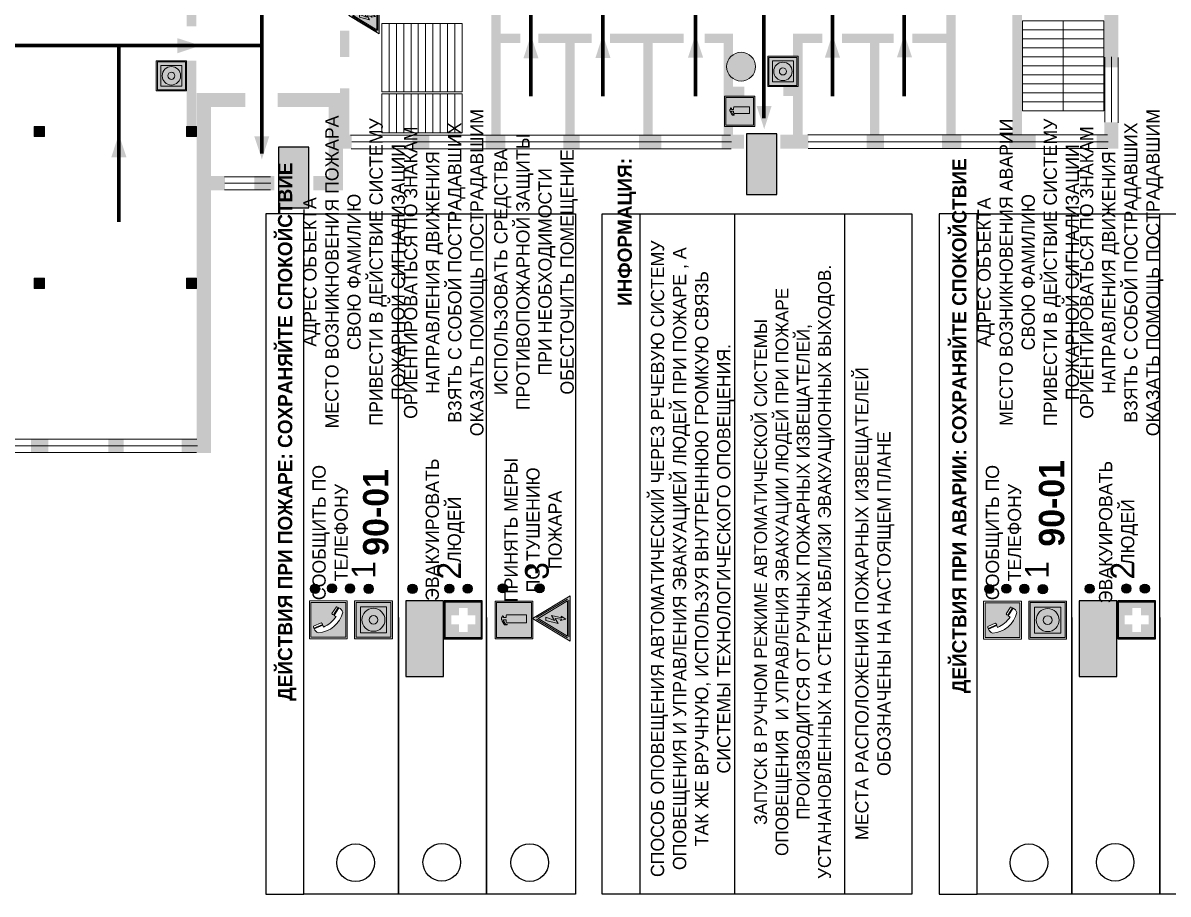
# Model space of a CAD drawing. Header units: millimetres. Extents: x 13810 to 67229, y 12374 to 21950.
# Drawn here: x 21347.9 to 21590.1, y 14959.6 to 15143.7 of the extents above; entities that cross this region are included whole.
import ezdxf

# ---------------------------------------------------------------- set-up
doc = ezdxf.new("R2010")
doc.units = ezdxf.units.MM
doc.layers.add('План_Штампы', color=7, linetype='Continuous')
doc.styles.add('обычный', font='arial.ttf')

# ---------------------------------------------------------------- blocks, each defined once
blk = doc.blocks.new('A$C54414219')
at = {"true_color": 0xffffff}
h = blk.add_hatch(color=7, dxfattribs=at)
h.paths.add_polyline_path([(2.39, -9.45), (2.39, -18.3), (11.23, -18.3), (11.23, -9.45)], flags=0)
h.paths.add_polyline_path([(10.71, -13.87, -1), (2.92, -13.87, -1)], flags=0)
h.paths.add_polyline_path([(8.3, -13.87, -1), (5.33, -13.87, -1)], flags=0)
h.paths.add_polyline_path([(0.41, -7.47), (0.41, -20.27), (13.21, -20.27), (13.21, -7.47)])
h.paths.add_polyline_path([(0.92, -19.77), (12.71, -19.77), (12.71, -7.98), (0.92, -7.98)], flags=16)
h.paths.add_polyline_path([(11.23, -9.45), (11.23, -18.3), (2.39, -18.3), (2.39, -9.45)], flags=0)
at = {"lineweight": 5}
h = blk.add_hatch(color=242, dxfattribs=at)
h.paths.add_polyline_path([(12.71, -7.98), (0.92, -7.98), (0.92, -19.77), (12.71, -19.77)])
h.paths.add_polyline_path([(11.23, -18.3), (2.39, -18.3), (2.39, -9.45), (11.23, -9.45)], flags=16)
h.paths.add_polyline_path([(10.71, -13.87, -1), (2.92, -13.87, -1)], flags=0)
h.paths.add_polyline_path([(8.3, -13.87, -1), (5.33, -13.87, -1)], flags=0)
at = {"true_color": 0xffffff}
h = blk.add_hatch(color=7, dxfattribs=at)
h.paths.add_polyline_path([(2.39, -9.45), (2.39, -18.3), (11.23, -18.3), (11.23, -9.45)])
h.paths.add_polyline_path([(10.71, -13.87, -1), (2.92, -13.87, -1)], flags=16)
h.paths.add_polyline_path([(8.3, -13.87, -1), (5.33, -13.87, -1)], flags=0)
at = {"lineweight": 5}
h = blk.add_hatch(color=242, dxfattribs=at)
h.paths.add_polyline_path([(2.92, -13.87, 1), (10.71, -13.87, 1)])
h.paths.add_polyline_path([(8.3, -13.87, -1), (5.33, -13.87, -1)], flags=16)
at = {"color": 242, "lineweight": 5}
for p, q in [((0.41, -20.27), (0.41, -7.47)), ((0.41, -7.47), (13.21, -7.47)), ((0.41, -7.47), (13.21, -7.47)), ((13.21, -20.27), (13.21, -7.47)), ((0.41, -20.27), (13.21, -20.27))]:
    blk.add_line(p, q, dxfattribs=at)
for points in [[(0.92, -7.98), (12.71, -7.98), (12.71, -19.77), (0.92, -19.77)], [(2.39, -9.45), (11.23, -9.45), (11.23, -18.3), (2.39, -18.3)]]:
    blk.add_lwpolyline(points, close=True, dxfattribs=at)
for radius in [3.89, 1.49]:
    blk.add_circle((6.81, -13.87), radius, dxfattribs=at)
blk = doc.blocks.new('A$C7B8C2D5B')
at = {"lineweight": 0}
h = blk.add_hatch(color=5, dxfattribs=at)
h.dxf.hatch_style = 1
h.paths.add_polyline_path([(1.4, -3.02, 1), (-2.11, -3.02, 1)])
at = {"color": 5, "lineweight": 0}
blk.add_circle((-0.36, -3.02), 1.75, dxfattribs=at)
blk = doc.blocks.new('A$C3E6D3DDE')
at = {"lineweight": 5}
h = blk.add_hatch(color=40, dxfattribs=at)
h.paths.add_polyline_path([(24.1, 1.45), (16.46, -11.35), (31.74, -11.35)])
h.paths.add_polyline_path([(24.09, -0.46), (30.03, -10.41), (18.14, -10.41)], flags=16)
h.paths.add_polyline_path([(24.54, -3.08), (23.41, -6.02), (25.13, -5.01), (24.33, -8.5), (24.82, -8.27), (23.79, -9.86), (23.4, -8.04), (23.8, -8.43), (24.04, -6.29), (22.39, -7.25), (23.44, -3.08)], flags=0)
h = blk.add_hatch(color=256, dxfattribs=at)
h.paths.add_polyline_path([(24.37, 0.03, 0.567511), (23.82, 0.03), (17.59, -10.4, 0.582454), (17.86, -10.88), (30.32, -10.88, 0.582149), (30.6, -10.4)])
h.paths.add_polyline_path([(24.09, -0.46), (18.14, -10.41), (30.03, -10.41)], flags=16)
h.paths.add_polyline_path([(24.54, -3.08), (23.41, -6.02), (25.13, -5.01), (24.33, -8.5), (24.82, -8.27), (23.79, -9.86), (23.4, -8.04), (23.8, -8.43), (24.04, -6.29), (22.39, -7.25), (23.44, -3.08)], flags=0)
h = blk.add_hatch(color=40, dxfattribs=at)
h.paths.add_polyline_path([(24.09, -0.46), (18.14, -10.41), (30.03, -10.41)])
h.paths.add_polyline_path([(24.82, -8.27), (23.79, -9.86), (23.4, -8.04), (23.8, -8.43), (24.04, -6.29), (22.39, -7.25), (23.44, -3.08), (24.54, -3.08), (23.41, -6.02), (25.13, -5.01), (24.33, -8.5)], flags=16)
at = {"color": 40, "lineweight": 5}
for p, q in [((16.46, -11.35), (24.1, 1.45)), ((24.1, 1.45), (31.74, -11.35))]:
    blk.add_line(p, q, dxfattribs=at)
at = {"lineweight": 5}
for p, q in [((17.59, -10.4), (23.82, 0.03)), ((24.37, 0.03), (30.6, -10.4)), ((18.14, -10.41), (24.09, -0.46)), ((23.44, -3.08), (22.39, -7.25)), ((23.41, -6.02), (24.54, -3.08)), ((24.54, -3.08), (23.44, -3.08)), ((24.09, -0.46), (30.03, -10.41)), ((22.39, -7.25), (24.04, -6.29)), ((25.13, -5.01), (23.41, -6.02)), ((24.04, -6.29), (23.8, -8.43)), ((24.33, -8.5), (25.13, -5.01)), ((17.86, -10.88), (30.32, -10.88)), ((18.14, -10.41), (30.03, -10.41)), ((23.8, -8.43), (23.4, -8.04)), ((23.4, -8.04), (23.79, -9.86)), ((23.79, -9.86), (24.82, -8.27)), ((24.82, -8.27), (24.33, -8.5))]:
    blk.add_line(p, q, dxfattribs=at)
at = {"color": 50, "lineweight": 5}
blk.add_line((31.74, -11.35), (16.46, -11.35), dxfattribs=at)
blk = doc.blocks.new('A$C456E1F9C')
at = {"lineweight": 5}
h = blk.add_hatch(color=242, dxfattribs=at)
h.paths.add_polyline_path([(0.51, -1.47), (0.51, -13.26), (12.29, -13.26), (12.29, -1.47)])
h.paths.add_polyline_path([(5.42, -4.95, -0.254479), (4.78, -5.4), (3.52, -2.53, -0.209735), (4.23, -2.4)], flags=16)
h.paths.add_polyline_path([(8.53, -8.6), (10.87, -10.17), (10.54, -10.76), (8.03, -9.13, -0.192251)], flags=16)
h.paths.add_polyline_path([(4.61, -5.49, 0.005518), (3.87, -5.72, 0.128647), (7.49, -10.01, 0.00809), (7.83, -9.33), (10.47, -10.97, -0.16736), (8.99, -12.25, -0.327862), (1.95, -3.95, -0.166952), (3.36, -2.62)], flags=16)
at = {"color": 242, "lineweight": 5}
for p, q in [((0, -13.77), (0, -0.97)), ((12.8, -0.97), (0, -0.97)), ((4.61, -5.49), (3.36, -2.62)), ((3.52, -2.53), (4.78, -5.4)), ((4.23, -2.4), (5.42, -4.95)), ((12.8, -13.77), (12.8, -0.97)), ((7.83, -9.33), (10.47, -10.97)), ((8.03, -9.13), (10.54, -10.76)), ((10.81, -10.12), (8.53, -8.6)), ((10.54, -10.76), (10.8, -10.3)), ((10.8, -10.3), (10.81, -10.12)), ((0, -13.77), (12.8, -13.77))]:
    blk.add_line(p, q, dxfattribs=at)
blk.add_lwpolyline([(0.51, -1.47), (12.29, -1.47), (12.29, -13.26), (0.51, -13.26)], close=True, dxfattribs=at)
for centre, radius, start, end in [((4.59, -5.34), 2.99, 114.2845, 152.1974), ((4.02, -3.27), 0.891, 76.3284, 123.7092), ((11.12, -3.31), 9.19, 183.9915, 256.6009), ((14.98, -39.1), 35.17, 107.1487, 108.4135), ((13.86, -0.94), 11.08, 205.5536, 234.8762), ((4.68, -4.59), 0.824, 276.9621, 334.0723), ((-13.31, 0.8), 23.44, 332.5487, 334.4027), ((8.94, -9.5), 0.989, 114.4092, 157.9388), ((7.87, -9.46), 3, 291.9291, 329.9329)]:
    blk.add_arc(centre, radius, start, end, dxfattribs=at)
blk = doc.blocks.new('A$C32E8229D')
at = {"true_color": 0xffffff}
blk.add_hatch(color=7, dxfattribs=at).paths.add_polyline_path([(0, 0), (0, -8), (16, -8), (16, 0)])
h = blk.add_hatch(color=126)
h.paths.add_polyline_path([(0.2, -0.2), (15.8, -0.2), (15.8, -7.8), (0.2, -7.8)])
h.paths.add_polyline_path([(13.49, -2.05), (12.08, -2.05), (11.37, -2.63, 0.162397), (11.29, -2.84), (11.29, -3.63), (10.35, -3.63), (10.35, -4.05), (11.68, -4.05), (11.68, -3.48), (12.26, -4.28), (11.29, -5.1), (11.29, -6.78), (11.85, -6.78), (11.85, -5.44), (12.8, -4.64), (12.8, -5.94), (14.46, -5.94), (14.46, -5.39), (13.45, -5.39), (13.45, -3.97), (12.46, -2.59), (13.15, -2.59), (13.69, -3.34), (14.18, -3)], flags=16)
h.paths.add_polyline_path([(10.74, -1.82, 1), (11.8, -1.82, 1)], flags=16)
h.paths.add_polyline_path([(9.39, -3.59), (5.99, -3.59), (6.56, -3.03), (5.91, -3.03), (5.1, -3.83), (5.91, -4.64), (6.56, -4.64), (5.99, -4.09), (9.39, -4.09)], flags=16)
h.paths.add_polyline_path([(4.29, -1.08), (1.72, -1.08), (1.72, -6.6), (4.29, -6.6)], flags=16)
at = {"color": 126}
blk.add_lwpolyline([(16, -8), (0, -8), (0, 0), (16, 0)], close=True, dxfattribs=at)
blk = doc.blocks.new('A$C18900ED3')
h = blk.add_hatch(color=126)
h.paths.add_polyline_path([(-0.18, -0.18), (-7.02, -0.18), (-7.02, -7.02), (-0.18, -7.02)])
h.paths.add_polyline_path([(-5.89, -4.46), (-5.89, -2.77), (-4.46, -2.77), (-4.46, -1.31), (-2.77, -1.31), (-2.77, -2.77), (-1.33, -2.77), (-1.33, -4.46), (-2.77, -4.46), (-2.77, -5.89), (-4.46, -5.89), (-4.46, -4.46)], flags=16)
at = {"color": 126}
for p, q in [((-7.2, 0), (-7.2, -7.2)), ((0, 0), (-7.2, 0)), ((0, -7.2), (0, 0)), ((-7.02, -7.02), (-7.02, -0.18)), ((-7.02, -0.18), (-0.18, -0.18)), ((-0.18, -0.18), (-0.18, -7.02)), ((-7.2, -7.2), (0, -7.2)), ((-0.18, -7.02), (-7.02, -7.02))]:
    blk.add_line(p, q, dxfattribs=at)
blk = doc.blocks.new('A$C3AD82952')
at = {"true_color": 0xf5f5ff}
h = blk.add_hatch(color=7, dxfattribs=at)
h.dxf.hatch_style = 1
h.paths.add_polyline_path([(8.21, 8.73, 0.414214), (7.89, 9.05), (7.22, 9.05), (7.22, 9.92), (7.59, 9.92, 1), (7.57, 10.36), (7.22, 10.36), (7.22, 10.6), (6.43, 10.6), (6.43, 10.36), (6.01, 10.36), (4.74, 9.59), (4.74, 8.69), (4.98, 8.73), (4.98, 9.26), (6.12, 9.91), (6.43, 9.91), (6.43, 9.05), (5.76, 9.05, 0.414214), (5.44, 8.73), (5.44, 2.2), (8.21, 2.2)], flags=0)
h.paths.add_polyline_path([(12.8, 12.8), (0, 12.8), (0, 0), (12.8, 0)])
h.paths.add_polyline_path([(0.51, 12.29), (12.29, 12.29), (12.29, 0.51), (0.51, 0.51)], flags=16)
h.paths.add_polyline_path([(4.74, 9.59), (6.01, 10.36), (6.43, 10.36), (6.43, 10.6), (7.22, 10.6), (7.22, 10.36), (7.59, 10.36, -0.94586), (7.59, 9.92), (7.22, 9.92), (7.22, 9.05), (7.89, 9.05, -0.414214), (8.21, 8.73), (8.21, 2.2), (5.44, 2.2), (5.44, 8.73, -0.414214), (5.76, 9.05), (6.43, 9.05), (6.43, 9.91), (6.12, 9.91), (4.98, 9.26), (4.98, 8.73), (4.74, 8.69)], flags=0)
h = blk.add_hatch(color=242)
h.dxf.hatch_style = 1
h.paths.add_polyline_path([(12.29, 12.29), (0.51, 12.29), (0.51, 0.51), (12.29, 0.51)])
h.paths.add_polyline_path([(4.74, 8.69), (4.74, 9.59), (6.01, 10.36), (6.43, 10.36), (6.43, 10.6), (7.22, 10.6), (7.22, 10.36), (7.59, 10.36, -0.94586), (7.59, 9.92), (7.22, 9.92), (7.22, 9.05), (7.89, 9.05, -0.414214), (8.21, 8.73), (8.21, 2.2), (5.44, 2.2), (5.44, 8.73, -0.414214), (5.76, 9.05), (6.43, 9.05), (6.43, 9.91), (6.12, 9.91), (4.98, 9.26), (4.98, 8.73)], flags=16)
h = blk.add_hatch(color=7, dxfattribs=at)
h.dxf.hatch_style = 1
h.paths.add_polyline_path([(8.21, 8.73, 0.414214), (7.89, 9.05), (7.22, 9.05), (7.22, 9.92), (7.59, 9.92, 1), (7.57, 10.36), (7.22, 10.36), (7.22, 10.6), (6.43, 10.6), (6.43, 10.36), (6.01, 10.36), (4.74, 9.59), (4.74, 8.69), (4.98, 8.73), (4.98, 9.26), (6.12, 9.91), (6.43, 9.91), (6.43, 9.05), (5.76, 9.05, 0.414214), (5.44, 8.73), (5.44, 2.2), (8.21, 2.2)])
at = {"color": 242, "lineweight": 5}
for p, q in [((0, 0), (0, 12.8)), ((0, 12.8), (12.8, 12.8)), ((12.8, 0), (12.8, 12.8)), ((6.01, 10.36), (4.74, 9.59)), ((4.74, 9.59), (4.74, 8.69)), ((4.74, 8.69), (4.98, 8.73)), ((4.98, 9.26), (6.12, 9.91)), ((4.98, 8.73), (4.98, 9.26)), ((5.44, 2.2), (5.44, 8.73)), ((5.76, 9.05), (6.43, 9.05)), ((6.01, 10.36), (6.43, 10.36)), ((6.12, 9.91), (6.43, 9.91)), ((7.22, 10.6), (6.43, 10.6)), ((6.43, 10.6), (6.43, 10.36)), ((6.43, 9.91), (6.43, 9.05)), ((7.22, 10.36), (7.22, 10.6)), ((7.59, 10.36), (7.22, 10.36)), ((7.22, 9.05), (7.22, 9.92)), ((7.59, 9.92), (7.22, 9.92)), ((7.89, 9.05), (7.22, 9.05)), ((8.21, 2.2), (8.21, 8.73)), ((0, 0), (12.8, 0)), ((5.44, 2.2), (8.21, 2.2))]:
    blk.add_line(p, q, dxfattribs=at)
blk.add_lwpolyline([(0.51, 12.29), (12.29, 12.29), (12.29, 0.51), (0.51, 0.51)], close=True, dxfattribs=at)
for centre, radius, start, end in [((5.76, 8.73), 0.32, 90, 180), ((7.58, 10.14), 0.223, 273.1875, 86.8125), ((7.89, 8.73), 0.32, 0, 90)]:
    blk.add_arc(centre, radius, start, end, dxfattribs=at)
blk = doc.blocks.new('A$C7B4425F7')
at = {"true_color": 0xffffff}
blk.add_hatch(color=7, dxfattribs=at).paths.add_polyline_path([(0, 0), (-16, 0), (-16, -8), (0, -8)])
h = blk.add_hatch(color=126)
h.paths.add_polyline_path([(-0.2, -0.2), (-15.8, -0.2), (-15.8, -7.8), (-0.2, -7.8)])
h.paths.add_polyline_path([(-11.76, -2.03), (-11.76, -3.66), (-11.17, -3.66, -0.568275), (-11.17, -6.18), (-12.58, -6.18), (-12.58, -2.03)], flags=16)
h.paths.add_polyline_path([(-13.33, -4.12, -0.495768), (-13.59, -6.18), (-15.03, -6.18), (-15.03, -2.03), (-13.59, -2.03, -0.487973)], flags=16)
h.paths.add_polyline_path([(-10.25, -2.03), (-9.48, -2.03), (-9.48, -6.18), (-10.25, -6.18)], flags=16)
h.paths.add_polyline_path([(-13.84, -3.69), (-14.24, -3.69), (-14.24, -3.03), (-13.9, -3.03, -0.692621)], flags=0)
h.paths.add_polyline_path([(-9.15, -2.03), (-8.4, -2.03), (-8.04, -3.07), (-7.68, -2.03), (-6.93, -2.03), (-7.64, -4.1), (-6.93, -6.18), (-7.68, -6.18), (-8.04, -5.14), (-8.4, -6.18), (-9.15, -6.18), (-8.44, -4.1)], flags=16)
h.paths.add_polyline_path([(-11.76, -4.46), (-11.42, -4.46, -0.692621), (-11.36, -5.12), (-11.76, -5.12)], flags=0)
h.paths.add_polyline_path([(-13.9, -5.2), (-14.24, -5.2), (-14.24, -4.55), (-13.84, -4.55, -0.708038)], flags=0)
edge = h.paths.add_edge_path(flags=16)
edge.add_ellipse((-5.51, -4.08), major_axis=(0, 2.05), ratio=0.586184, start_angle=0, end_angle=360)
edge = h.paths.add_edge_path(flags=0)
edge.add_ellipse((-5.51, -4.08), major_axis=(0, 1.14), ratio=0.454828, start_angle=0, end_angle=360)
h.paths.add_polyline_path([(-4.13, -4.96, 0.377264), (-3.48, -4.52, 0.0555), (-3.16, -2.03), (-1.66, -2.03), (-1.66, -4.96), (-0.96, -4.96), (-0.96, -7.01), (-1.75, -7.01), (-1.75, -6.18), (-3.3, -6.18), (-3.3, -7.02), (-4.13, -7.02)], flags=16)
h.paths.add_polyline_path([(-2.73, -2.91), (-2.28, -2.91), (-2.28, -4.96), (-3.05, -4.96, 0.079136)], flags=0)
at = {"color": 126}
blk.add_lwpolyline([(-16, -8), (0, -8), (0, 0), (-16, 0)], close=True, dxfattribs=at)

msp = doc.modelspace()

# ---------------------------------------------------------------- hatches: boundary and pattern name
at = {"lineweight": 0}
h = msp.add_hatch(color=256, dxfattribs=at)
h.dxf.hatch_style = 1
h.paths.add_polyline_path([(21352.5, 15121.8), (21350.34, 15121.8), (21350.34, 15119.64), (21352.5, 15119.64)])
h = msp.add_hatch(color=256, dxfattribs=at)
h.dxf.hatch_style = 1
h.paths.add_polyline_path([(21384.68, 15121.8), (21382.52, 15121.8), (21382.52, 15119.64), (21384.68, 15119.64)])
h = msp.add_hatch(color=256, dxfattribs=at)
h.dxf.hatch_style = 1
h.paths.add_polyline_path([(21352.5, 15089.71), (21350.34, 15089.71), (21350.34, 15087.55), (21352.5, 15087.55)])
h = msp.add_hatch(color=256, dxfattribs=at)
h.dxf.hatch_style = 1
h.paths.add_polyline_path([(21384.68, 15089.71), (21382.52, 15089.71), (21382.52, 15087.55), (21384.68, 15087.55)])
h = msp.add_hatch(color=256, dxfattribs=at)
h.dxf.hatch_style = 1
h.paths.add_polyline_path([(21409.73, 15023.13, 1), (21409.73, 15025.06, 1)])
h = msp.add_hatch(color=256, dxfattribs=at)
h.dxf.hatch_style = 1
h.paths.add_polyline_path([(21413.31, 15023.23, 1), (21413.31, 15025.16, 1)])
h = msp.add_hatch(color=256, dxfattribs=at)
h.dxf.hatch_style = 1
h.paths.add_polyline_path([(21417.12, 15023.19, 1), (21417.12, 15025.13, 1)])
h = msp.add_hatch(color=256, dxfattribs=at)
h.dxf.hatch_style = 1
h.paths.add_polyline_path([(21421.05, 15023.11, 1), (21421.05, 15025.04, 1)])
h = msp.add_hatch(color=256, dxfattribs=at)
h.dxf.hatch_style = 1
h.paths.add_polyline_path([(21430.32, 15023.12, 1), (21430.32, 15025.05, 1)])
h = msp.add_hatch(color=256, dxfattribs=at)
h.dxf.hatch_style = 1
h.paths.add_polyline_path([(21438.1, 15023.16, 1), (21438.1, 15025.09, 1)])
h = msp.add_hatch(color=256, dxfattribs=at)
h.dxf.hatch_style = 1
h.paths.add_polyline_path([(21442, 15023.16, 1), (21442, 15025.09, 1)])
h = msp.add_hatch(color=256, dxfattribs=at)
h.dxf.hatch_style = 1
h.paths.add_polyline_path([(21449.42, 15023.21, 1), (21449.42, 15025.15, 1)])
h = msp.add_hatch(color=256, dxfattribs=at)
h.dxf.hatch_style = 1
h.paths.add_polyline_path([(21457.19, 15023.22, 1), (21457.19, 15025.15, 1)])
h = msp.add_hatch(color=256, dxfattribs=at)
h.dxf.hatch_style = 1
h.paths.add_polyline_path([(21552.28, 15023.06, 1), (21552.28, 15024.99, 1)])
h = msp.add_hatch(color=256, dxfattribs=at)
h.dxf.hatch_style = 1
h.paths.add_polyline_path([(21555.86, 15023.17, 1), (21555.86, 15025.1, 1)])
h = msp.add_hatch(color=256, dxfattribs=at)
h.dxf.hatch_style = 1
h.paths.add_polyline_path([(21559.67, 15023.13, 1), (21559.67, 15025.06, 1)])
h = msp.add_hatch(color=256, dxfattribs=at)
h.dxf.hatch_style = 1
h.paths.add_polyline_path([(21563.6, 15023.05, 1), (21563.6, 15024.98, 1)])
h = msp.add_hatch(color=256, dxfattribs=at)
h.dxf.hatch_style = 1
h.paths.add_polyline_path([(21573.49, 15023.13, 1), (21573.49, 15025.06, 1)])
h = msp.add_hatch(color=256, dxfattribs=at)
h.dxf.hatch_style = 1
h.paths.add_polyline_path([(21581.27, 15023.17, 1), (21581.27, 15025.1, 1)])
h = msp.add_hatch(color=256, dxfattribs=at)
h.dxf.hatch_style = 1
h.paths.add_polyline_path([(21585.17, 15023.16, 1), (21585.17, 15025.1, 1)])

# ---------------------------------------------------------------- linework, layer by layer
at = {"color": 126, "lineweight": 100, "true_color": 0x008754}
for points in [[(21454.12, 15176.18), (21398.48, 15176.18), (21398.48, 15116.06)], [(21504.61, 15123.51), (21504.61, 15147.48), (21455.33, 15147.48), (21455.33, 15128.15)], [(21470.55, 15147.48), (21470.55, 15128.15)], [(21490.14, 15147.48), (21490.14, 15128.15)], [(21519.1, 15147.48), (21519.1, 15128.15)], [(21534.31, 15147.48), (21534.31, 15128.15)], [(21336.52, 15101.6), (21336.52, 15138.88), (21398.48, 15138.88), (21398.48, 15138.88)], [(21368.21, 15138.88), (21368.21, 15101.6)]]:
    msp.add_lwpolyline(points, dxfattribs=at)
at = {"lineweight": 0}
for points, const_width in [([(21348.19, 15152.78), (21383.6, 15152.78), (21383.6, 15142.96)], 2), ([(21447.96, 15153.25), (21447.96, 15117.81), (21447.96, 15140.42), (21453.13, 15140.42)], 2), ([(21558.16, 15153.25), (21558.16, 15117.43)], 2), ([(21578.09, 15146.78), (21578.09, 15134.27)], 3), ([(21535.99, 15140.42), (21544.18, 15140.42), (21544.18, 15145.38), (21544.18, 15118.56)], 2), ([(21415.96, 15141.99), (21415.96, 15136.43)], 2), ([(21456.9, 15140.42), (21468.21, 15140.42)], 2), ([(21463.63, 15140.42), (21463.63, 15118.56)], 2), ([(21472.07, 15140.42), (21487.69, 15140.42)], 2), ([(21480.11, 15140.42), (21480.11, 15118.56)], 2), ([(21492.08, 15140.42), (21497.11, 15140.42), (21497.11, 15118.08)], 2), ([(21508.74, 15129.2), (21511.8, 15129.2), (21511.8, 15118.05), (21511.8, 15140.42), (21517.01, 15140.42)], 2), ([(21521.15, 15140.42), (21532.04, 15140.42)], 2), ([(21528.03, 15140.42), (21528.03, 15118.87)], 2), ([(21383.6, 15135.67), (21383.6, 15120.96)], 2), ([(21415.96, 15129.85), (21415.96, 15119.06)], 2), ([(21390.67, 15109.82), (21386.21, 15109.82), (21386.21, 15127.37), (21394.98, 15127.37)], 3), ([(21401.82, 15127.37), (21414.11, 15127.37), (21414.11, 15118.56)], 3), ([(21497.11, 15129.2), (21500.46, 15129.2)], 2), ([(21578.09, 15122.69), (21578.09, 15118.56), (21574.95, 15118.56)], 3), ([(21417.48, 15118.56), (21414.11, 15118.56), (21414.11, 15109.82), (21409.39, 15109.82)], 3), ([(21433.86, 15118.56), (21430.29, 15118.56)], 3), ([(21449.92, 15118.56), (21445.78, 15118.56)], 3), ([(21465.7, 15118.56), (21462.22, 15118.56)], 3), ([(21482.96, 15118.56), (21478.24, 15118.56)], 3), ([(21500.38, 15118.56), (21495.7, 15118.56)], 3), ([(21514.01, 15118.56), (21508.12, 15118.56)], 3), ([(21529.98, 15118.56), (21526.35, 15118.56)], 3), ([(21546.35, 15118.56), (21542.31, 15118.56)], 3), ([(21562.1, 15118.56), (21556.51, 15118.56)], 3), ([(21386.21, 15109.82), (21386.21, 15054.32), (21381.53, 15054.32)], 3), ([(21401.09, 15109.82), (21396.85, 15109.82)], 3), ([(21353.33, 15054.32), (21349.66, 15054.32)], 3), ([(21369.28, 15054.32), (21366.04, 15054.32)], 3)]:
    msp.add_lwpolyline(points, dxfattribs=dict(at, const_width=const_width))
for points in [[(21423.85, 15143.53), (21425.39, 15143.53), (21425.39, 15129.12), (21423.85, 15129.12)], [(21425.39, 15143.53), (21426.93, 15143.53), (21426.93, 15129.12), (21425.39, 15129.12)], [(21426.93, 15143.53), (21428.47, 15143.53), (21428.47, 15129.12), (21426.93, 15129.12)], [(21428.47, 15143.53), (21430.01, 15143.53), (21430.01, 15129.12), (21428.47, 15129.12)], [(21430.01, 15143.53), (21431.55, 15143.53), (21431.55, 15129.12), (21430.01, 15129.12)], [(21431.55, 15143.53), (21433.09, 15143.53), (21433.09, 15129.12), (21431.55, 15129.12)], [(21433.09, 15143.53), (21434.63, 15143.53), (21434.63, 15129.12), (21433.09, 15129.12)], [(21434.63, 15143.53), (21436.17, 15143.53), (21436.17, 15129.12), (21434.63, 15129.12)], [(21436.17, 15143.53), (21437.72, 15143.53), (21437.72, 15129.12), (21436.17, 15129.12)], [(21437.72, 15143.53), (21439.26, 15143.53), (21439.26, 15129.12), (21437.72, 15129.12)], [(21439.26, 15143.53), (21440.8, 15143.53), (21440.8, 15129.12), (21439.26, 15129.12)], [(21559.33, 15142.17), (21567.92, 15142.17), (21567.92, 15144.07), (21559.33, 15144.07)], [(21567.92, 15142.17), (21576.52, 15142.17), (21576.52, 15144.07), (21567.92, 15144.07)], [(21559.33, 15140.28), (21567.92, 15140.28), (21567.92, 15142.17), (21559.33, 15142.17)], [(21567.92, 15140.28), (21576.52, 15140.28), (21576.52, 15142.17), (21567.92, 15142.17)], [(21559.33, 15138.38), (21567.92, 15138.38), (21567.92, 15140.28), (21559.33, 15140.28)], [(21559.33, 15136.48), (21567.92, 15136.48), (21567.92, 15138.38), (21559.33, 15138.38)], [(21567.92, 15138.38), (21576.52, 15138.38), (21576.52, 15140.28), (21567.92, 15140.28)], [(21567.92, 15136.48), (21576.52, 15136.48), (21576.52, 15138.38), (21567.92, 15138.38)], [(21559.33, 15134.58), (21567.92, 15134.58), (21567.92, 15136.48), (21559.33, 15136.48)], [(21567.92, 15134.58), (21576.52, 15134.58), (21576.52, 15136.48), (21567.92, 15136.48)], [(21559.33, 15132.69), (21567.92, 15132.69), (21567.92, 15134.58), (21559.33, 15134.58)], [(21567.92, 15132.69), (21576.52, 15132.69), (21576.52, 15134.58), (21567.92, 15134.58)], [(21559.33, 15130.79), (21567.92, 15130.79), (21567.92, 15132.69), (21559.33, 15132.69)], [(21567.92, 15130.79), (21576.52, 15130.79), (21576.52, 15132.69), (21567.92, 15132.69)], [(21423.85, 15120.42), (21425.39, 15120.42), (21425.39, 15128.68), (21423.85, 15128.68)], [(21425.39, 15120.42), (21426.93, 15120.42), (21426.93, 15128.68), (21425.39, 15128.68)], [(21426.93, 15120.42), (21428.47, 15120.42), (21428.47, 15128.68), (21426.93, 15128.68)], [(21428.47, 15120.42), (21430.01, 15120.42), (21430.01, 15128.68), (21428.47, 15128.68)], [(21430.01, 15120.42), (21431.55, 15120.42), (21431.55, 15128.68), (21430.01, 15128.68)], [(21431.55, 15120.42), (21433.09, 15120.42), (21433.09, 15128.68), (21431.55, 15128.68)], [(21433.09, 15120.42), (21434.63, 15120.42), (21434.63, 15128.68), (21433.09, 15128.68)], [(21434.63, 15120.42), (21436.17, 15120.42), (21436.17, 15128.68), (21434.63, 15128.68)], [(21436.17, 15120.42), (21437.72, 15120.42), (21437.72, 15128.68), (21436.17, 15128.68)], [(21437.72, 15120.42), (21439.26, 15120.42), (21439.26, 15128.68), (21437.72, 15128.68)], [(21439.26, 15120.42), (21440.8, 15120.42), (21440.8, 15128.68), (21439.26, 15128.68)], [(21559.33, 15128.89), (21567.92, 15128.89), (21567.92, 15130.79), (21559.33, 15130.79)], [(21559.33, 15127), (21567.92, 15127), (21567.92, 15128.89), (21559.33, 15128.89)], [(21567.92, 15128.89), (21576.52, 15128.89), (21576.52, 15130.79), (21567.92, 15130.79)], [(21567.92, 15127), (21576.52, 15127), (21576.52, 15128.89), (21567.92, 15128.89)], [(21559.33, 15125.1), (21567.92, 15125.1), (21567.92, 15127), (21559.33, 15127)], [(21567.92, 15125.1), (21576.52, 15125.1), (21576.52, 15127), (21567.92, 15127)], [(21350.34, 15121.8), (21352.5, 15121.8), (21352.5, 15119.64), (21350.34, 15119.64)], [(21382.52, 15121.8), (21384.68, 15121.8), (21384.68, 15119.64), (21382.52, 15119.64)], [(21350.34, 15089.71), (21352.5, 15089.71), (21352.5, 15087.55), (21350.34, 15087.55)], [(21382.52, 15089.71), (21384.68, 15089.71), (21384.68, 15087.55), (21382.52, 15087.55)]]:
    msp.add_lwpolyline(points, close=True, dxfattribs=at)
for points in [[(21576.7, 15122.66), (21576.7, 15136.44)], [(21578.09, 15122.69), (21578.09, 15136.47)], [(21579.51, 15122.57), (21579.51, 15136.36)], [(21417.23, 15119.97), (21497.54, 15119.97)], [(21513.91, 15120), (21577.28, 15120)], [(21417.37, 15117.07), (21497.68, 15117.07)], [(21417.48, 15118.56), (21497.79, 15118.56)], [(21513.95, 15117.1), (21577.32, 15117.1)], [(21514.01, 15118.56), (21577.38, 15118.56)], [(21390.56, 15111.15), (21400.28, 15111.15)], [(21390.67, 15109.82), (21400.4, 15109.82)], [(21390.58, 15108.37), (21400.3, 15108.37)], [(21224.49, 15055.7), (21384.69, 15055.7)], [(21224.68, 15054.32), (21384.87, 15054.32)], [(21224.42, 15052.9), (21384.62, 15052.9)]]:
    msp.add_lwpolyline(points, dxfattribs=at)
for points in [[(21407.37, 14959.58), (21407.37, 15103.35), (21399.32, 15103.35), (21399.32, 14959.58)], [(21407.37, 14959.58), (21407.37, 15103.35), (21464.77, 15103.35), (21464.77, 14959.58)], [(21549.74, 14959.58), (21549.74, 15103.35), (21541.69, 15103.35), (21541.69, 14959.58)], [(21549.74, 14959.58), (21549.74, 15103.35), (21607.14, 15103.35), (21607.14, 14959.58)]]:
    msp.add_lwpolyline(points, close=True)
for points in [[(21427.37, 15018), (21427.37, 14959.58), (21427.37, 15103.35)], [(21445.94, 15018), (21445.94, 14959.58), (21445.94, 15103.35)], [(21569.74, 15018), (21569.74, 14959.58), (21569.74, 15103.35)], [(21588.31, 15018), (21588.31, 14959.58), (21588.31, 15103.35)]]:
    msp.add_lwpolyline(points)
at = {"color": 0}
msp.add_lwpolyline([(21470.44, 14959.58), (21470.44, 15103.35), (21535.89, 15103.35), (21535.89, 14959.58)], close=True, dxfattribs=at)
for points in [[(21478.49, 14959.58), (21478.49, 15103.35)], [(21498.48, 14959.58), (21498.48, 15103.35)], [(21521.73, 14959.58), (21521.73, 15103.35)]]:
    msp.add_lwpolyline(points, dxfattribs=at)
for centre, radius in [((21409.73, 15024.09), 0.966), ((21413.31, 15024.2), 0.966), ((21417.12, 15024.16), 0.966), ((21421.05, 15024.08), 0.966), ((21430.32, 15024.09), 0.966), ((21438.1, 15024.13), 0.966), ((21442, 15024.12), 0.966), ((21449.42, 15024.18), 0.966), ((21457.19, 15024.19), 0.966), ((21552.28, 15024.03), 0.966), ((21555.86, 15024.13), 0.966), ((21559.67, 15024.09), 0.966), ((21563.6, 15024.01), 0.966), ((21573.49, 15024.1), 0.966), ((21581.27, 15024.14), 0.966), ((21585.17, 15024.13), 0.966), ((21418.29, 14966.21), 3.98), ((21436.52, 14966.3), 3.98), ((21455.1, 14966.24), 3.98), ((21560.66, 14966.21), 3.98), ((21578.89, 14966.3), 3.98)]:
    msp.add_circle(centre, radius)
at = {"layer": 'План_Штампы', "color": 126, "true_color": 0x008754}
for points in [[(21456.97, 15136.17), (21453.78, 15136.17), (21455.35, 15141.07)], [(21472.19, 15136.26), (21469, 15136.26), (21470.58, 15141.16)], [(21491.77, 15136.34), (21488.58, 15136.34), (21490.15, 15141.24)], [(21520.71, 15136.33), (21517.52, 15136.33), (21519.1, 15141.23)], [(21535.95, 15136.38), (21532.76, 15136.38), (21534.33, 15141.28)], [(21380.61, 15137.25), (21380.62, 15140.44), (21385.52, 15138.87)], [(21503.07, 15126.14), (21506.26, 15126.14), (21504.69, 15121.24)], [(21369.84, 15115.27), (21366.65, 15115.28), (21368.23, 15120.18)], [(21396.86, 15119.73), (21400.05, 15119.73), (21398.48, 15114.83)]]:
    msp.add_solid(points, dxfattribs=at)

# ---------------------------------------------------------------- block references
at = {"rotation": 90}
for name, p, xscale, yscale, zscale in [('A$C3E6D3DDE', (21417.58, 15133.15), 0.5, 0.5, 0.5), ('A$C3AD82952', (21502.71, 15121.79), 0.5, 0.5, 0.5), ('A$C3E6D3DDE', (21456.59, 15002.77), 0.625, 0.625, 0.625), ('A$C456E1F9C', (21407.91, 15013.54), 0.625, 0.625, 0.625), ('A$C54414219', (21413.4, 15013.28), 0.625, 0.625, 0.625), ('A$C18900ED3', (21437.05, 15021.54), 1.111111111007631, 1.111111111007631, 1.111111111007631), ('A$C3AD82952', (21455.78, 15013.49), 0.625, 0.625, 0.625), ('A$C456E1F9C', (21550.46, 15013.47), 0.625, 0.625, 0.625), ('A$C54414219', (21555.95, 15013.22), 0.625, 0.625, 0.625), ('A$C18900ED3', (21579.42, 15021.54), 1.111111111007631, 1.111111111007631, 1.111111111007631)]:
    msp.add_blockref(name, p, dxfattribs=dict(at, xscale=xscale, yscale=yscale, zscale=zscale))
for name, p, xscale, yscale, zscale in [('A$C7B8C2D5B', (21500.42, 15139.68), 1.741935482621193, 1.741935482621193, 1.741935482621193), ('A$C54414219', (21505.23, 15140.34), 0.5, 0.5, 0.5), ('A$C54414219', (21375.94, 15139.42), 0.5, 0.5, 0.5)]:
    msp.add_blockref(name, p, dxfattribs=dict(xscale=xscale, yscale=yscale, zscale=zscale))
at = {"xscale": -1, "rotation": 90}
for p in [(21428.9, 15021.54), (21571.27, 15021.54)]:
    msp.add_blockref('A$C32E8229D', p, dxfattribs=at)
at = {"layer": 'План_Штампы', "xscale": 0.8, "yscale": 0.8, "zscale": 0.8, "rotation": 90}
for p in [(21500.94, 15120.2), (21401.99, 15117.38)]:
    msp.add_blockref('A$C7B4425F7', p, dxfattribs=at)

# ---------------------------------------------------------------- texts
at = {"lineweight": 0, "attachment_point": 5, "rotation": 90, "style": 'обычный'}
for s, insert, char_height, width in [('\\pi-8.4,l8.4,t8.4;{\\fProxima Nova Rg|b0|i0|c204|p2;АДРЕС ОБЪЕКТА\\PМЕСТО ВОЗНИКНОВЕНИЯ ПОЖАРА \\PСВОЮ ФАМИЛИЮ\\PПРИВЕСТИ В ДЕЙСТВИЕ СИСТЕМУ \\PПОЖАРНОЙ СИГНАЛИЗАЦИИ}', (21418.36, 15091.04), 2.8, 126.6484), ('\\pi-8.4,l8.4,t8.4;{\\fProxima Nova Rg|b0|i0|c204|p2;ОРИЕНТИРОВАТЬСЯ ПО ЗНАКАМ \\PНАПРАВЛЕНИЯ ДВИЖЕНИЯ\\PВЗЯТЬ С СОБОЙ ПОСТРАДАВШИХ\\PОКАЗАТЬ ПОМОЩЬ ПОСТРАДАВШИМ}', (21437.33, 15090.9), 2.8, 126.6484), ('\\pi-8.4,l8.4,t8.4;{\\fProxima Nova Rg|b0|i0|c204|p2;ОРИЕНТИРОВАТЬСЯ ПО ЗНАКАМ \\PНАПРАВЛЕНИЯ ДВИЖЕНИЯ\\PВЗЯТЬ С СОБОЙ ПОСТРАДАВШИХ\\PОКАЗАТЬ ПОМОЩЬ ПОСТРАДАВШИМ}', (21580.27, 15090.91), 2.8, 126.6484), ('\\pi-8.4,l8.4,t8.4;{\\fProxima Nova Rg|b0|i0|c204|p2;АДРЕС ОБЪЕКТА\\PМЕСТО ВОЗНИКНОВЕНИЯ АВАРИИ\\PСВОЮ ФАМИЛИЮ\\PПРИВЕСТИ В ДЕЙСТВИЕ СИСТЕМУ \\PПОЖАРНОЙ СИГНАЛИЗАЦИИ}', (21560.91, 15090.98), 2.8, 126.6484), ('\\pi-8.4,l8.4,t8.4;{\\fProxima Nova Rg|b0|i0|c204|p2;ИСПОЛЬЗОВАТЬ СРЕДСТВА \\PПРОТИВОПОЖАРНОЙ ЗАЩИТЫ \\PПРИ НЕОБХОДИМОСТИ \\PОБЕСТОЧИТЬ ПОМЕЩЕНИЕ}', (21456.41, 15091.06), 2.8, 126.6484), ('{\\fProxima Nova Rg|b1|i0|c204|p2;ДЕЙСТВИЯ ПРИ ПОЖАРЕ: СОХРАНЯЙТЕ СПОКОЙСТВИЕ\\H1.6644x; }', (21403.82, 15057.3), 3, 175.1736), ('{\\fProxima Nova Rg|b1|i0|c204|p2;ИНФОРМАЦИЯ:\\H1.1997x; }', (21475.63, 15099.49), 3, 175.1736), ('{\\fProxima Nova Rg|b1|i0|c204|p2;ДЕЙСТВИЯ ПРИ АВАРИИ: СОХРАНЯЙТЕ СПОКОЙСТВИЕ\\H1.6644x; }', (21546.38, 15058.53), 3, 175.1736), ('{\\fProxima Nova Rg|b0|i0|c204|p2;СПОСОБ ОПОВЕЩЕНИЯ АВТОМАТИЧЕСКИЙ ЧЕРЕЗ РЕЧЕВУЮ СИСТЕМУ ОПОВЕЩЕНИЯ И УПРАВЛЕНИЯ ЭВАКУАЦИЕЙ ЛЮДЕЙ ПРИ ПОЖАРЕ , А ТАК ЖЕ ВРУЧНУЮ, ИСПОЛЬЗУЯ ВНУТРЕННЮЮ ГРОМКУЮ СВЯЗЬ СИСТЕМЫ ТЕХНОЛОГИЧЕСКОГО ОПОВЕЩЕНИЯ.}', (21489.53, 15030.44), 2.8, 137.0334), ('{\\fProxima Nova Rg|b0|i0|c204|p2;\\P\\pt8.1;ЗАПУСК В РУЧНОМ РЕЖИМЕ АВТОМАТИЧЕСКОЙ СИСТЕМЫ ОПОВЕЩЕНИЯ  И УПРАВЛЕНИЯ ЭВАКУАЦИИ ЛЮДЕЙ ПРИ ПОЖАРЕ ПРОИЗВОДИТСЯ ОТ РУЧНЫХ ПОЖАРНЫХ ИЗВЕЩАТЕЛЕЙ, УСТАНАНОВЛЕННЫХ НА СТЕНАХ ВБЛИЗИ ЭВАКУАЦИОННЫХ ВЫХОДОВ. }', (21508.82, 15027.66), 2.7, 131.4512), ('\\pt8.4;{\\fProxima Nova Rg|b0|i0|c204|p2;\\PМЕСТА РАСПОЛОЖЕНИЯ ПОЖАРНЫХ ИЗВЕЩАТЕЛЕЙ ОБОЗНАЧЕНЫ НА НАСТОЯЩЕМ ПЛАНЕ}', (21525.74, 15020.96), 2.8, 118.5618), ('{\\fProxima Nova Rg|b0|i0|c204|p2;ЭВАКУИРОВАТЬ \\PЛЮДЕЙ}', (21437.24, 15036.57), 2.8, 126.6484), ('{\\fProxima Nova Rg|b0|i0|c204|p2;ПРИНЯТЬ МЕРЫ \\PПО ТУШЕНИЮ \\PПОЖАРА}', (21455.82, 15036.53), 2.8, 126.6484), ('{\\fProxima Nova Rg|b1|i0|c204|p2;\\H1.0714x;90-01\\fProxima Nova Rg|b0|i0|c204|p2;\\H0.93331x; \\H1.3449x; }', (21565.48, 15042.15), 5, 126.6484), ('{\\fProxima Nova Rg|b0|i0|c204|p2;СООБЩИТЬ ПО \\PТЕЛЕФОНУ}', (21412.92, 15035.97), 2.8, 126.6484), ('{\\fProxima Nova Rg|b1|i0|c204|p2;\\H1.0714x;90-01\\fProxima Nova Rg|b0|i0|c204|p2;\\H0.93331x; \\H1.3449x; }', (21422.59, 15040.23), 5, 126.6484), ('{\\fProxima Nova Rg|b0|i0|c204|p2;СООБЩИТЬ ПО \\PТЕЛЕФОНУ}', (21555.29, 15035.97), 2.8, 126.6484), ('{\\fProxima Nova Rg|b0|i0|c204|p2;ЭВАКУИРОВАТЬ \\PЛЮДЕЙ}', (21579.61, 15036.07), 2.8, 126.6484), ('{\\fProxima Nova Rg|b0|i0|c204|p2;1\\H1.1667x; }', (21419.99, 15028.07), 5, 126.6484), ('{\\fProxima Nova Rg|b0|i0|c204|p2;2\\H1.1967x; }', (21438.07, 15027.92), 5, 126.6484), ('{\\fProxima Nova Rg|b0|i0|c204|p2;3\\H1.1967x; }', (21456.65, 15027.86), 5, 126.6484), ('{\\fProxima Nova Rg|b0|i0|c204|p2;1\\H1.1667x; }', (21562.36, 15028.07), 5, 126.6484), ('{\\fProxima Nova Rg|b0|i0|c204|p2;2\\H1.1967x; }', (21580.44, 15027.92), 5, 126.6484)]:
    msp.add_mtext(s, dxfattribs=dict(at, insert=insert, char_height=char_height, width=width))

doc.saveas('drawing.dxf')
